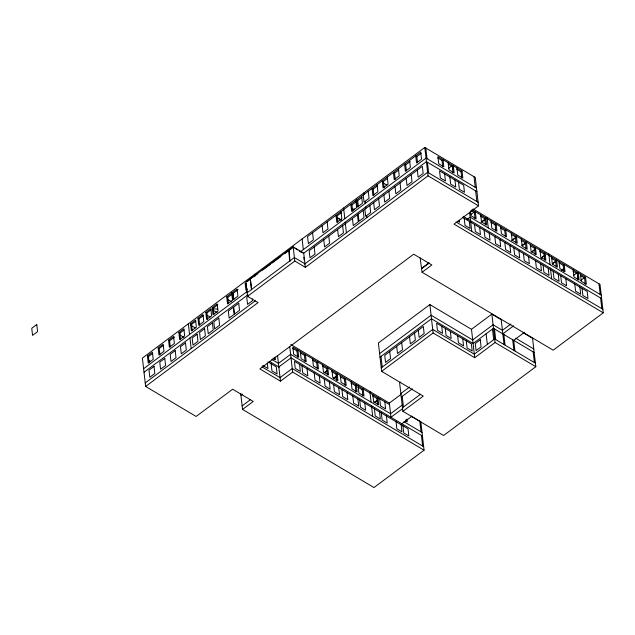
<?xml version="1.0" encoding="UTF-8"?>
<svg xmlns="http://www.w3.org/2000/svg" width="635" height="635" viewBox="0 0 635 635"><rect width="100%" height="100%" fill="white"/><g stroke="black" fill="none" stroke-linecap="round" stroke-linejoin="round"><path stroke-width="0.95" d="M420.116 257.858L422.077 272.256L553.164 350.187L603.25 312.825L454.033 224.115L478.528 205.851L475.29 177.459L424.799 147.447L142.399 358.061L145.629 386.453L196.12 416.465L232.656 389.223L253.238 401.455L242.546 409.424L373.975 487.553L424.069 450.199L420.83 421.807L411.305 416.147M424.799 147.447L428.038 175.839L305.348 267.335L303.736 253.135L293.187 246.872L245.904 282.13L247.523 296.331L258.064 302.601L145.629 386.453M147.399 355.965L152.408 352.227L153.218 359.323L148.209 363.061L147.399 355.965L148.423 356.568L149.13 362.783M158.155 347.94L163.163 344.21L163.973 351.306L158.964 355.044L158.155 347.94L159.171 348.551L159.885 354.759M168.569 340.169L173.577 336.439L174.387 343.535L169.378 347.274L168.569 340.169L169.593 340.781L170.299 346.988M178.856 332.502L183.864 328.771L184.674 335.867L179.665 339.598L178.856 332.502L179.88 333.113L180.586 339.32M190.548 323.786L195.556 320.048L196.366 327.152L191.349 330.883L190.548 323.786L191.564 324.39L192.27 330.605M197.961 318.254L202.97 314.523L203.772 321.62L198.763 325.358L197.961 318.254L198.977 318.865L199.684 325.072M205.803 312.404L210.812 308.673L211.622 315.77L206.613 319.5L205.803 312.404L206.827 313.015L207.534 319.222M212.185 307.65L217.194 303.911L218.003 311.015L212.995 314.746L212.185 307.65L213.201 308.253L213.908 314.468M231.727 293.076L232.529 300.172L227.52 303.911L226.719 296.815L231.727 293.076L232.743 293.68L233.045 296.347M232.092 292.798L237.101 289.068L237.911 296.164L232.902 299.903L232.092 292.798L233.108 293.41L233.823 299.617M247.269 281.488L250.349 279.273L251.563 289.917M257.826 273.693L250.341 278.821L251.555 289.465M262.588 270.145L270.526 264.224M272.113 263.041L280.845 256.524M284.813 253.563L289.115 250.357L289.997 261.255M289.798 249.849L293.195 247.317M148.423 356.568L152.718 353.37M159.171 348.551L163.465 345.345M169.593 340.781L174.601 337.042M179.88 333.113L184.174 329.906M191.564 324.39L195.858 321.191M198.977 318.865L203.271 315.666M206.827 313.015L211.122 309.809M213.201 308.253L217.805 304.824M228.441 303.625L227.735 297.418L232.029 294.219M233.108 293.41L238.117 289.671M337.733 222.123L337.026 215.908L341.32 212.709M352.647 211.137L351.941 204.922L356.314 201.668M358.418 206.827L357.711 200.62L362.006 197.414M373.888 195.294L373.182 189.087L377.468 185.88M384.096 187.682L383.389 181.475L387.683 178.268M395.248 179.364L394.541 173.157L398.836 169.95M406.4 171.045L405.694 164.838L409.988 161.631M417.552 162.727L416.846 156.52L421.14 153.313M247.356 289.115L245.928 290.187L245.118 283.083L246.142 283.694L246.848 289.901M143.613 368.705L247.531 291.203M300.18 251.936L426.014 158.091L476.504 188.103M247.118 292.783L294.402 257.516L304.943 263.787M144.018 372.253L247.936 294.751M303.403 253.389L426.418 161.639L476.909 191.659M247.523 296.331L294.807 261.064L293.187 246.872M248.166 296.212L246.737 297.283L247.547 304.379L252.555 300.649L252.349 298.871M442.73 166.64L442.023 160.433L443.024 159.687L443.833 166.783L438.729 163.751L437.92 156.655L462.042 170.99L462.851 178.086L457.748 175.054L456.938 167.957M145.225 382.905L255.286 300.823M304.609 264.033L427.633 172.291L478.123 202.303M448.691 168.251L451.834 165.91M453.041 172.768L452.334 166.56L453.334 165.814L454.144 172.91L449.04 169.878L448.231 162.782M461.748 177.951L461.042 171.736L462.042 170.99M471.13 214.344L474.226 212.034M475.036 218.67L474.329 212.455L475.329 211.709L476.139 218.805L471.035 215.773L470.527 211.336M467.162 219.377L470.146 217.154L601.226 295.084M297.632 357.108L296.926 350.901L297.926 350.147L298.736 357.251L293.632 354.219L292.83 347.115L389.533 404.606M240.935 395.232L242.459 394.089M278.836 366.966L291.02 357.87L422.45 436.007M485.513 224.893L484.807 218.686L485.807 217.94L486.616 225.036L481.513 222.004L480.703 214.908M480.909 222.234L485.553 218.773M482.798 221.282L485.116 219.551M305.117 361.553L304.411 355.346L305.411 354.6L306.221 361.696L301.117 358.664L300.307 351.568M421.33 268.502L428.847 262.898M421.672 268.708L429.181 263.104M242.149 405.876L250.539 399.613M280.043 377.611L292.235 368.522L423.664 446.651M422.077 272.256L431.84 264.97L413.71 254.19L259.866 368.919L280.448 381.159L292.64 372.07L289.735 346.583M495.856 231.045L495.149 224.83L496.149 224.084L496.959 231.18L491.855 228.148L491.045 221.051M317.397 368.856L316.69 362.648L317.69 361.902L318.5 368.998L313.396 365.966L312.587 358.862M505.444 236.68L504.738 230.537L505.746 229.791M327.469 374.84L326.763 368.633L327.763 367.887L328.573 374.983L323.469 371.951L322.659 364.855M324.048 372.88L327.144 370.57M325.16 372.507L327.485 370.769M516.128 243.094L515.422 236.887L516.422 236.141L517.231 243.237L512.128 240.205L511.318 233.108M511.564 240.459L516.207 236.99M513.453 239.506L515.001 238.347M336.804 380.389L336.098 374.182L337.098 373.436L337.907 380.532L332.803 377.5L331.994 370.403M471.487 329.311L491.855 314.119L495.086 342.511L474.718 357.703L471.487 329.311L429.879 304.578L378.397 342.963L381.635 371.356L423.243 396.097L402.876 411.289L443.595 435.499L535.813 366.72L532.574 338.328L523.097 332.692M333.296 378.381L337.169 375.491M334.415 378.008L335.963 376.849M526.129 249.039L525.423 242.832L526.423 242.086L527.233 249.182L522.129 246.15L521.319 239.054M521.899 245.562L525.764 242.673M523.01 245.189L524.558 244.03M345.107 385.326L344.392 379.119L345.4 378.373L346.21 385.469L341.106 382.437L340.296 375.333M379.611 353.616L431.086 315.222L472.694 339.955L493.07 324.771L502.42 330.327L510.897 324.009M380.016 357.164L431.49 318.77L473.099 343.511L493.474 328.319L534.194 352.528M535.146 254.405L534.44 248.19L535.44 247.444L536.25 254.54L531.146 251.508L530.336 244.411M531.154 252.111L535.027 249.222M532.273 251.73L535.369 249.42M355.997 391.803L355.29 385.596L356.291 384.842L357.1 391.946L351.996 388.906L351.187 381.81M381.23 367.808L432.705 329.422L474.313 354.155L494.681 338.963L535.408 363.172M381.635 371.356L433.11 332.97L429.879 304.578M544.774 260.128L544.068 253.913L545.068 253.167L545.878 260.263L540.774 257.231L539.964 250.134M362.902 395.907L362.196 389.699L363.196 388.953L364.006 396.049L358.902 393.017L358.092 385.913M541.02 257.977L544.894 255.087M541.361 258.175L544.465 255.865M556.347 267.002L555.633 260.794L556.641 260.048L557.443 267.144L552.347 264.112L551.537 257.008M552.347 263.668L556.22 260.779M552.688 263.866L555.784 261.556M377.611 404.654L376.904 398.439L377.904 397.693L378.714 404.797L373.61 401.757L372.801 394.66M400.637 382.143L399.637 382.889L402.876 411.289M373.991 402.566L377.865 399.685M375.102 402.193L377.428 400.463M563.896 271.494L563.189 265.279L564.19 264.533L564.999 271.629L559.895 268.597L559.086 261.501M561.57 270.192L563.896 268.454M561.911 270.391L563.459 269.24M400.852 393.541L409.599 387.017M402.757 408.511L390.977 417.298L389.358 403.098L401.137 394.311M401.256 397.089L412.329 388.834M573.667 275.304L576.763 272.994M577.985 279.868L577.271 273.653L578.279 272.907L579.08 280.003L573.984 276.971L573.175 269.875M402.352 404.963L390.573 413.742L290.616 354.322L278.432 363.41L271.844 359.497M402.471 407.733L420.513 394.279M502.825 333.875L513.612 325.834M580.636 280.503L584.517 277.606M585.264 284.194L584.557 277.987L585.557 277.233L471.932 209.685M401.868 423.767L412.075 416.155M524.502 332.303L513.715 340.352L514.929 350.996M213.185 308.8L217.654 309.078M354.663 209.201L352.044 208.986L353.711 209.971M437.769 157.901L442.023 160.433M448.08 164.028L452.334 166.56M456.787 169.212L461.042 171.736M416.846 156.52L415.727 155.853L416.536 162.949L421.545 159.21L420.735 152.114L307.554 236.522L308.364 243.618L313.373 239.887L312.563 232.783M428.038 175.839L478.528 205.851M405.694 164.838L404.574 164.171L405.376 171.267L410.385 167.529L409.583 160.433M473.051 208.955L600.011 284.432L603.25 312.825M470.924 210.431L474.329 212.455M480.552 216.154L484.807 218.686M490.895 222.306L495.149 224.83M500.491 228.005L504.738 230.537M511.167 234.355L515.422 236.887M521.168 240.3L525.423 242.832M530.185 245.666L534.44 248.19M539.813 251.389L544.068 253.913M551.386 258.262L555.633 260.794M558.935 262.755L563.189 265.279M573.024 271.129L577.271 273.653M580.303 275.455L584.557 277.987M394.541 173.157L393.414 172.49L394.224 179.586L399.232 175.847L398.423 168.751M463.129 216.289L601.631 298.633M462.653 217.408L587.177 291.433L587.986 298.529L582.882 295.497L582.073 288.401M457.922 221.21L459.621 222.226L459.422 220.448M456.097 222.044L602.845 309.277M383.389 181.475L382.262 180.808L383.072 187.904L388.08 184.166L387.271 177.07M383.492 183.126L386.85 185.126M373.182 189.087L372.054 188.42L372.864 195.516L377.873 191.778L377.063 184.682M357.711 200.62L356.592 199.954L357.402 207.05L362.41 203.311L361.601 196.215M351.933 204.93L350.814 204.264L351.623 211.36L356.632 207.621L355.822 200.525M337.026 215.908L336.002 215.305L336.812 222.401L341.82 218.662L341.019 211.566M337.201 217.503L341.384 219.996M336.804 217.718L340.876 220.139M491.855 314.119L501.213 319.683L504.039 344.527M515.771 338.264L533.789 348.98M495.086 342.511L535.813 366.72M294.894 248.333L297.442 249.849M299.148 250.857L302.546 252.881M433.11 332.97L474.718 357.703M288.782 250.611L289.655 261.048M294.807 261.064L305.348 267.335M226.719 296.815L227.735 297.418M227.457 299.331L231.616 301.808M290.766 344.487L389.358 403.098M292.671 348.369L296.926 350.901M300.157 352.814L304.411 355.346M312.436 360.116L316.69 362.648M322.509 366.101L326.763 368.633M331.843 371.65L336.098 374.182M340.146 376.587L344.392 379.119M351.036 383.064L355.29 385.596M357.942 387.167L362.196 389.699M372.65 395.915L376.904 398.439M405.535 420.735L407.233 421.751L406.932 419.084M403.931 421.688L422.045 432.451M213.003 310.118L217.162 312.587M206.859 315.103L210.034 316.992M272.907 358.227L275.455 359.743L275.153 357.084M292.64 372.07L424.069 450.199M269.78 361.577L279.17 367.165M267.946 361.902L276.265 366.839L277.074 373.944L271.97 370.903L271.161 363.807M262.85 365.49L267.954 368.522L267.351 363.196M261.93 366.839L280.384 377.809M191.056 325.398L195.278 327.906M179.792 334.859L183.92 337.312M148.661 360.442L150.36 361.45M598.995 283.829L600.21 294.473M600.615 298.021L601.821 308.673M585.557 277.233L586.367 284.337L581.263 281.297L580.453 274.201M579.89 287.107L580.7 294.203L575.596 291.171L574.786 284.067M577.985 276.288L578.199 278.225M565.809 278.733L566.618 285.829L561.515 282.797L560.705 275.701M558.252 274.241L559.062 281.337L553.958 278.305L553.149 271.209M548.815 253.992L550.029 264.644M550.426 268.192L551.64 278.836M548.219 268.272L549.029 275.376L543.925 272.336L543.115 265.24M540.663 263.787L541.472 270.883L536.369 267.851L535.559 260.755M528.558 256.588L529.36 263.684L524.256 260.652L523.454 253.548M533.178 351.917L534.384 362.569M518.93 250.865L519.732 257.961L514.628 254.929L513.826 247.825M509.913 245.499L510.723 252.603L505.619 249.563L504.809 242.467M505.73 229.711L506.539 236.807L501.436 233.775L500.634 226.679M512.691 339.741L513.905 350.393M499.912 239.554L500.713 246.65L495.61 243.618L494.808 236.522M503.849 334.486L505.063 345.13M489.22 233.124L490.029 240.228L484.926 237.196L484.116 230.092M487.061 217.289L488.275 227.933M494.49 328.922L495.705 339.574M492.466 329.065L493.681 339.709M474.028 176.713L475.242 187.357M475.647 190.905L476.861 201.557M479.631 227.497L480.441 234.601L475.337 231.569L474.528 224.465M486.124 333.796L487.339 344.44M469.59 212.312L471.757 231.346M469.297 221.353L470.098 228.457L465.003 225.417L464.193 218.321M458.557 182.158L459.367 189.254L464.471 192.286L463.661 185.19L439.539 170.847L440.349 177.943L445.452 180.983L444.643 173.879M454.954 180.007L455.763 187.111L450.659 184.071L449.85 176.975M452.834 167.259L453.057 169.196M466.281 340.86L467.09 347.956L472.194 350.988L471.384 343.892L436.61 323.223L437.42 330.319L442.524 333.351L441.714 326.255M462.74 338.757L463.55 345.853L458.446 342.821L457.637 335.724M450.358 331.391L451.167 338.495L446.064 335.455L445.254 328.358M425.823 148.05L427.037 158.702M427.442 162.25L428.649 172.895M417.338 170.045L418.147 177.149L423.156 173.411L422.354 166.314L309.174 250.722L309.983 257.818L314.992 254.079L314.182 246.983M411.194 174.633L412.004 181.729L406.995 185.468L406.186 178.364M418.322 330.232L419.132 337.328L424.14 333.597L423.331 326.501L384.731 355.29L385.532 362.387L390.541 358.648L389.739 351.552M400.042 182.951L400.852 190.048L395.843 193.778L395.034 186.682M414.544 333.05L415.353 340.146L410.345 343.884L409.535 336.78M419.806 421.203L421.021 431.848M421.426 435.396L422.64 446.04M388.89 191.262L389.699 198.366L384.691 202.097L383.881 195.001M401.693 342.638L402.503 349.734L397.494 353.473L396.684 346.369M405.932 419.83L406.13 421.608M402.257 396.343L403.471 406.987M378.682 198.882L379.492 205.978L374.483 209.717L373.674 202.613M402.939 425.815L403.749 432.911L408.853 435.943L408.043 428.847L294.442 361.315L295.251 368.411L300.355 371.443L299.545 364.347M401.137 424.744L401.947 431.84L396.843 428.808L396.034 421.703M368.252 191.254L369.054 198.358L364.045 202.089L363.236 194.993M369.864 205.454L370.673 212.55L365.665 216.289L364.855 209.193M364.03 192.77L364.196 194.278M365.006 201.374L365.236 203.414M365.641 206.962L365.816 208.478M366.625 215.575L366.855 217.615M381.016 356.418L382.23 367.062M363.22 210.415L364.022 217.511L359.013 221.25L358.211 214.146M384.81 401.804L385.62 408.9L380.516 405.868L379.706 398.764M386.429 415.996L387.239 423.093L382.135 420.06L381.325 412.964M357.441 214.717L358.251 221.821L353.243 225.552L352.433 218.456M379.524 411.893L380.333 418.989L375.229 415.957L374.42 408.861M369.864 391.509L371.078 402.153M371.483 405.709L372.697 416.354M343.591 208.01L344.805 218.662M345.21 222.21L346.424 232.855M364.815 403.146L365.625 410.242L360.521 407.21L359.712 400.113M342.63 225.766L343.44 232.862L338.431 236.601L337.622 229.497M357.91 399.042L358.719 406.138L353.616 403.106L352.806 396.01M347.012 392.565L347.821 399.661L342.717 396.629L341.908 389.533M327.16 221.901L327.97 229.005L322.953 232.735L322.151 225.639M328.771 236.101L329.581 243.197L324.572 246.936L323.763 239.832M338.717 387.628L339.519 394.732L334.423 391.692L333.613 384.596M329.382 382.079L330.192 389.184L325.088 386.144L324.279 379.047M319.31 376.095L320.119 383.191L315.016 380.159L314.206 373.062M302.117 238.943L303.332 249.587M303.84 257.262L304.173 260.159M307.03 368.792L307.84 375.896L302.736 372.856L301.927 365.76M277.551 355.671L280.448 381.159M274.153 357.83L274.352 359.601M254.833 274.209L255.056 276.138M240.728 393.454L242.546 409.424M188.349 323.786L189.555 334.439M189.96 337.987L191.175 348.631M36.759 324.541L31.75 328.279L32.56 335.375L37.568 331.645L36.759 324.541M154.027 366.427L149.019 370.157L149.828 377.253L154.837 373.523L154.027 366.427M164.782 358.402L159.774 362.14L160.576 369.237L165.592 365.506L164.782 358.402M175.196 350.631L170.188 354.37L170.998 361.466L176.006 357.735L175.196 350.631M185.483 342.963L180.475 346.702L181.285 353.798L186.293 350.06L185.483 342.963M197.167 334.248L192.159 337.987L192.969 345.083L197.977 341.344L197.167 334.248M204.581 328.716L199.573 332.454L200.382 339.55L205.391 335.82L204.581 328.716M212.431 322.866L207.423 326.604L208.232 333.7L213.241 329.962L212.431 322.866M218.813 318.111L213.797 321.842L214.606 328.946L219.615 325.207L218.813 318.111M233.339 307.269L228.33 311.007L229.14 318.103L234.148 314.373L233.339 307.269M238.72 303.26L233.712 306.999L234.521 314.095L239.53 310.364L238.72 303.26M480.282 339.788L475.274 343.519L476.083 350.623L481.092 346.885L480.282 339.788"/></g></svg>
